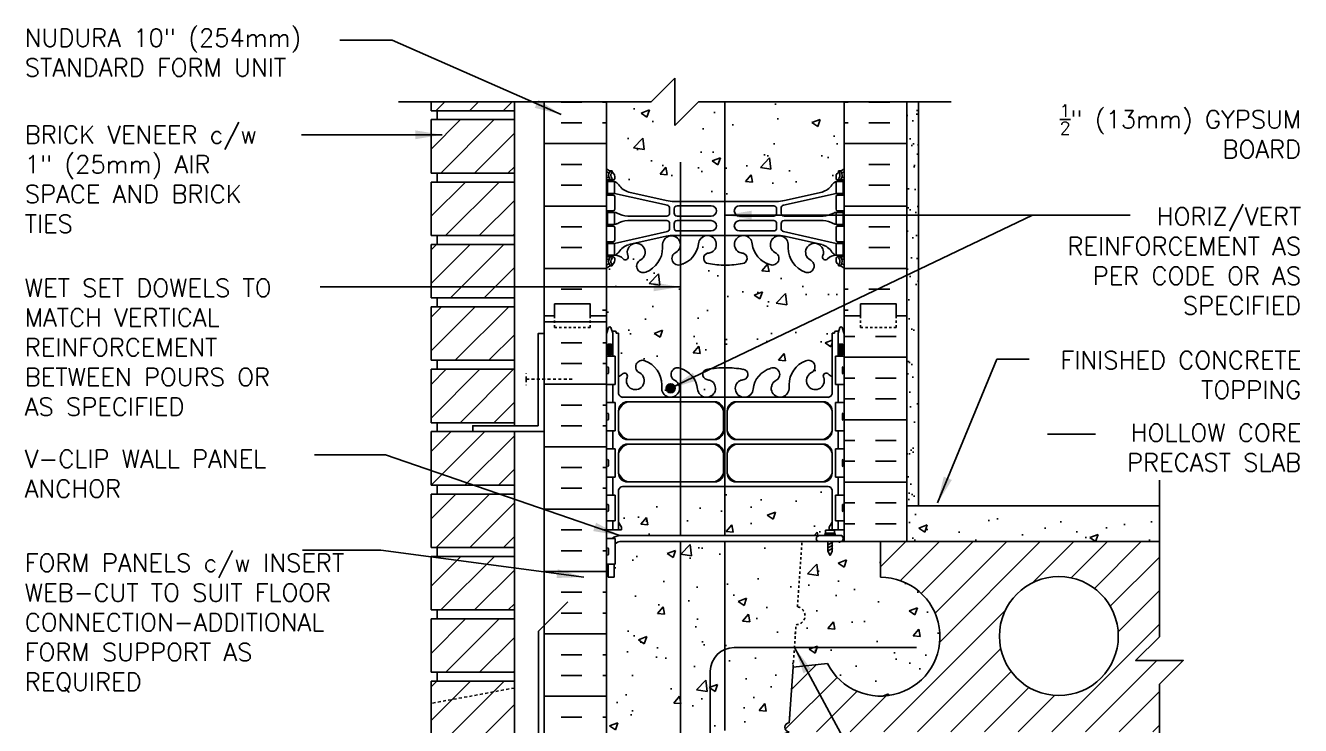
# Model space of a CAD drawing. Header units: inches. Extents: x 209.3 to 262.9, y 34.2 to 104.
# Drawn here: x 209.3 to 262.9, y 74.6 to 104 of the extents above; entities that cross this region are included whole.
import ezdxf

# ---------------------------------------------------------------- set-up
doc = ezdxf.new("R2010")
doc.units = ezdxf.units.IN
doc.header["$LTSCALE"] = 0.5
doc.header["$MEASUREMENT"] = 0
doc.linetypes.add('DASHED2', pattern=[0.375, 0.25, -0.125])
doc.linetypes.add('HIDDEN2', pattern=[0.1875, 0.125, -0.0625])
for name, color, linetype in [('HATCH', 12, 'Continuous'), ('Hidden2', 12, 'HIDDEN2'), ('line25', 2, 'Continuous'), ('LINE3', 3, 'Continuous'), ('LINE50', 5, 'Continuous'), ('LINE9', 9, 'Continuous'), ('TEXT', 4, 'Continuous'), ('Web_Edge', 9, 'Continuous')]:
    doc.layers.add(name, color=color, linetype=linetype)
doc.styles.add('DIM', font='romans.shx', dxfattribs={"width": 0.7})
doc.styles.add('ROMANS', font='romans.shx', dxfattribs={"height": 0.75})
doc.dimstyles.new('ext_12', dxfattribs={"dimscale": 12, "dimtxt": 0.09375, "dimasz": 0.09375, "dimexe": 0.09375, "dimexo": 0.0625, "dimgap": 0.0625, "dimtad": 1, "dimdec": 1, "dimzin": 3, "dimdsep": 46, "dimlunit": 4, "dimtxsty": 'DIM', "dimcen": 0.09, "dimdle": 0.09375, "dimclrt": 4, "dimadec": 0, "dimazin": 0, "dimtfac": 1, "dimtdec": 1, "dimtmove": 2, "dimatfit": 3, "dimfxl": 1, "dimfrac": 2, "dimtolj": 1, "dimtzin": 0, "dimarcsym": 0})
pattern_1 = [(50, (139.582, -72.6004), (3.5863, -0.31376), [0.375, -4.125]), (355, (139.582, -72.6004), (-0.69376, 3.76096), [0.3, -3.3]), (100.4514, (139.8808, -72.6266), (2.892547, 3.4472), [0.3187, -3.50571]), (46.1842, (139.582, -71.6004), (5.33621, -0.8276), [0.5625, -6.1875]), (96.6356, (140.0266, -71.6694), (4.67331, 4.87059), [0.47805, -5.25856]), (351.1842, (139.582, -71.6004), (4.67331, 4.8706), [0.45, -4.95]), (21, (140.082, -71.8504), (2.984535, -2.013094), [0.375, -4.125]), (326, (140.082, -71.8504), (1.21658, 3.62575), [0.3, -3.3]), (71.4514, (140.3306, -72.0182), (4.201113, 1.61265), [0.3187, -3.50571]), (37.5, (139.5819, -72.6004), (0.060799, 1.664469), [0, -3.26, 0, -3.35, 0, -3.3125]), (7.5, (139.582, -72.6004), (1.315348, 1.972059), [0, -1.91, 0, -3.185, 0, -1.2625]), (327.5, (138.4669, -72.6004), (2.669112, -0.112774), [0, -1.25, 0, -3.9, 0, -5.175]), (317.5, (137.967, -72.6004), (2.91593, 0.500525), [0, -1.625, 0, -2.59, 0, -3.675])]

msp = doc.modelspace()

# ---------------------------------------------------------------- hatches: boundary and pattern name
at = {"layer": 'HATCH'}
h = msp.add_hatch(dxfattribs=at)
h.set_pattern_fill('AR-CONC', color=256, scale=0.5)
h.set_pattern_definition([(50, (0, 0), (3.5863, -0.31376), [0.375, -4.125]), (355, (0, 0), (-0.693757, 3.76096), [0.3, -3.3]), (100.4514, (0.299, -0.026), (2.892544, 3.4472), [0.3187, -3.50571]), (46.1842, (0, 1), (5.33621, -0.8276), [0.5625, -6.1875]), (96.6356, (0.4447, 0.931), (4.67331, 4.87059), [0.47805, -5.25857]), (351.1842, (0, 1), (4.67331, 4.87059), [0.45, -4.95]), (21, (0.5, 0.75), (2.984535, -2.013094), [0.375, -4.125]), (326, (0.5, 0.75), (1.216577, 3.62575), [0.3, -3.3]), (71.4514, (0.7487, 0.5822), (4.20111, 1.612656), [0.3187, -3.50571]), (37.5, (0, 0), (0.060799, 1.664469), [0, -3.26, 0, -3.35, 0, -3.3125]), (7.5, (0, 0), (1.315348, 1.972059), [0, -1.91, 0, -3.185, 0, -1.2625]), (327.5, (-1.115, 0), (2.669112, -0.1127744), [0, -1.25, 0, -3.9, 0, -5.175]), (317.5, (-1.615, 0), (2.91593, 0.500525), [0, -1.625, 0, -2.59, 0, -3.675])])
h.paths.add_polyline_path([(243.25, 58.367, 0.108935), (243.097, 58.253, -0.8344), (242.886, 58.379), (242.898, 58.4, 2.155404), (242.359, 58.206, -1), (242.145, 57.695, -0.311223), (241.436, 58.711), (241.437, 58.876, 1.661382), (240.876, 58.523, -1), (240.662, 58.012, -0.30095), (239.926, 58.884, 1.661382), (239.365, 58.532, 0.055617), (239.544, 58.486, -0.843243), (239.51, 58.054, -0.049932), (238.76, 57.989, -0.049932), (238.01, 58.054, -0.843243), (237.976, 58.486, 0.055617), (238.155, 58.532, 1.661382), (237.594, 58.884, -0.30095), (236.858, 58.012, -1), (236.644, 58.523, 1.661382), (236.083, 58.876), (236.084, 58.711, -0.311223), (235.375, 57.695, -1), (235.161, 58.206, 2.155404), (234.623, 58.4), (234.634, 58.379, -0.834375), (234.423, 58.253, 0.108938), (234.27, 58.367), (234.27, 56.529), (234.17, 56.529), (234.17, 56.499, -0.414214), (234.12, 56.449), (233.994, 56.449), (233.945, 56.299, -0.6), (233.845, 56.299), (233.76, 56.56), (233.76, 55.801), (237.827, 55.801), (238.827, 54.801), (238.827, 55.801), (238.827, 56.801), (239.827, 55.801), (243.76, 55.801), (243.76, 56.56), (243.675, 56.299, -0.6), (243.575, 56.299), (243.526, 56.449), (243.4, 56.449, -0.414214), (243.35, 56.499), (243.35, 56.529), (243.25, 56.529)])
h.paths.add_polyline_path([(243.13, 64.688), (243.13, 64.801), (243.13, 64.913), (243.25, 65.113), (243.25, 66.474, 0.268138), (243.089, 66.623), (234.431, 66.623, 0.268156), (234.27, 66.474), (234.27, 65.113), (234.39, 64.913), (234.39, 64.801), (234.39, 64.688), (234.27, 64.488), (234.27, 63.127, 0.268156), (234.431, 62.979), (243.089, 62.979, 0.268138), (243.25, 63.127), (243.25, 64.488)])
h.paths.add_polyline_path([(243.25, 73.072), (243.35, 73.072), (243.35, 73.102, -0.414214), (243.4, 73.152), (243.526, 73.152), (243.575, 73.302, -0.6), (243.675, 73.302), (243.76, 73.041), (243.76, 73.801), (244.448, 73.801), (244.448, 74.301), (241.448, 74.301, -0.205253), (241.312, 74.359, 0.094984), (241.225, 74.275, 0.520567), (240.661, 74.275, 0.520567), (240.228, 74.275, 0.396716), (239.809, 74.362, 0.396716), (239.39, 74.275, 0.520567), (238.957, 74.275, 0.520567), (238.393, 74.275, 0.520567), (237.868, 74.275, 0.520567), (237.435, 74.275, 0.520567), (237.225, 74.275, 0.520567), (236.858, 74.275, 0.520567), (236.176, 74.275, 0.520567), (235.782, 74.262, 0.520567), (235.297, 74.262, 0.520567), (234.733, 74.262, 0.520567), (234.274, 74.262, 0.520567), (233.867, 74.301, 0.324963), (233.76, 74.338), (233.76, 73.801), (233.76, 73.041), (233.845, 73.302, -0.6), (233.945, 73.302), (233.994, 73.152), (234.12, 73.152, -0.414214), (234.17, 73.102), (234.17, 73.072), (234.27, 73.072), (234.27, 71.235, 0.108933), (234.423, 71.348, -0.8344), (234.634, 71.222), (234.623, 71.201, 2.155404), (235.161, 71.395, -1), (235.375, 71.907, -0.311223), (236.084, 70.891), (236.083, 70.726, 1.661382), (236.644, 71.078, -1), (236.858, 71.589, -0.30095), (237.594, 70.717, 1.661382), (238.155, 71.07, 0.055617), (237.976, 71.115, -0.843243), (238.01, 71.548, -0.049932), (238.76, 71.612, -0.049932), (239.51, 71.548, -0.843243), (239.544, 71.115, 0.055617), (239.365, 71.07, 1.661382), (239.926, 70.717, -0.30095), (240.662, 71.589, -1), (240.876, 71.078, 1.661382), (241.437, 70.726), (241.436, 70.891, -0.311223), (242.145, 71.907, -1), (242.359, 71.395, 2.155404), (242.898, 71.201), (242.886, 71.222, -0.834375), (243.097, 71.348, 0.10894), (243.25, 71.235)])
h.paths.add_polyline_path([(241.611, 77.019), (241.736, 78.806, 0.932515), (241.789, 79.553), (241.981, 82.301), (234.327, 82.301, 0.243307), (234.125, 82.193), (234.125, 81.346), (234.084, 81.346), (234.084, 80.801), (233.834, 80.801), (233.834, 81.346), (233.76, 81.346), (233.76, 74.338, -0.324963), (233.867, 74.301, -0.520567), (234.274, 74.262, -0.520567), (234.733, 74.262, -0.520567), (235.297, 74.262, -0.520567), (235.782, 74.262, -0.520567), (236.176, 74.275, -0.520567), (236.858, 74.275, -0.520567), (237.225, 74.275, -0.520567), (237.435, 74.275, -0.520567), (237.868, 74.275, -0.520567), (238.393, 74.275, -0.520567), (238.957, 74.275, -0.520567), (239.39, 74.275, -0.396716), (239.809, 74.362, -0.396716), (240.228, 74.275, -0.520567), (240.661, 74.275, -0.520567), (241.225, 74.275, -0.094984), (241.312, 74.359, -0.659402), (241.448, 74.676)])
h.paths.add_polyline_path([(245.287, 80.801), (245.287, 82.301), (243.257, 82.301), (243.257, 81.903), (243.163, 81.715), (243.069, 81.903), (243.069, 82.301), (241.981, 82.301), (241.789, 79.553, -0.932515), (241.736, 78.806), (241.611, 77.019), (243.057, 77.171, 1.788289)])
h.paths.add_polyline_path([(243.25, 84.474, 0.268138), (243.089, 84.623), (234.431, 84.623, 0.268156), (234.27, 84.474), (234.27, 83.113), (234.39, 82.913), (234.39, 82.801), (233.76, 82.801), (233.76, 82.426), (234, 82.426, -0.180815), (234.326, 82.551), (243.069, 82.551), (243.069, 82.591), (242.976, 82.591, -1), (242.976, 82.653), (242.976, 82.778), (243.351, 82.778), (243.351, 82.653, -1), (243.351, 82.591), (243.257, 82.591), (243.257, 82.551), (243.66, 82.551, -0.386179), (243.661, 82.301), (243.76, 82.301), (243.76, 82.801), (243.13, 82.801), (243.13, 82.913), (243.25, 83.113)])
h.paths.add_polyline_path([(243.76, 91.801), (243.76, 93.801, 0.08841), (243.614, 93.898), (243.524, 93.898), (243.524, 93.94, -0.249069), (243.414, 94.147), (243.414, 94.214, -0.414214), (243.477, 94.277), (243.524, 94.277), (243.524, 94.347), (243.419, 94.347, 0.231736), (243.061, 94.196, -0.8344), (242.85, 94.321), (242.862, 94.343, 2.155404), (242.323, 94.148, -1), (242.109, 93.637, -0.311223), (241.4, 94.653), (241.401, 94.818, 1.661382), (240.84, 94.465, -1), (240.626, 93.954, -0.30095), (239.89, 94.827, 1.661382), (239.329, 94.474, 0.055617), (239.508, 94.428, -0.843243), (239.474, 93.996, -0.047544), (238.76, 93.931, -0.047544), (238.046, 93.996, -0.843243), (238.012, 94.428, 0.055617), (238.191, 94.474, 1.661382), (237.63, 94.827, -0.30095), (236.894, 93.954, -1), (236.68, 94.465, 1.661382), (236.119, 94.818), (236.12, 94.653, -0.311223), (235.411, 93.637, -1), (235.197, 94.148, 2.155404), (234.659, 94.343), (234.67, 94.321, -0.834375), (234.459, 94.196, 0.23174), (234.101, 94.347), (233.996, 94.347), (233.996, 94.277), (234.044, 94.277, -0.414214), (234.106, 94.214), (234.106, 94.147, -0.249069), (233.996, 93.94), (233.996, 93.898), (233.906, 93.898, 0.088416), (233.76, 93.801), (233.76, 91.801), (233.76, 91.041), (233.845, 91.302, -0.6), (233.945, 91.302), (233.994, 91.152), (234.12, 91.152, -0.414214), (234.17, 91.102), (234.17, 91.072), (234.27, 91.072), (234.27, 89.235, 0.108933), (234.423, 89.348, -0.8344), (234.634, 89.222), (234.623, 89.201, 2.155404), (235.161, 89.395, -1), (235.375, 89.907, -0.311223), (236.084, 88.891), (236.083, 88.726, 1.661382), (236.644, 89.078, -1), (236.858, 89.589, -0.30095), (237.594, 88.717, 1.661382), (238.155, 89.07, 0.055617), (237.976, 89.115, -0.843243), (238.01, 89.548, -0.049932), (238.76, 89.612, -0.049932), (239.51, 89.548, -0.843243), (239.544, 89.115, 0.055617), (239.365, 89.07, 1.661382), (239.926, 88.717, -0.30095), (240.662, 89.589, -1), (240.876, 89.078, 1.661382), (241.437, 88.726), (241.436, 88.891, -0.311223), (242.145, 89.907, -1), (242.359, 89.395, 2.155404), (242.898, 89.201), (242.886, 89.222, -0.834375), (243.097, 89.348, 0.10894), (243.25, 89.235), (243.25, 91.072), (243.35, 91.072), (243.35, 91.102, -0.414214), (243.4, 91.152), (243.526, 91.152), (243.575, 91.302, -0.6), (243.675, 91.302), (243.76, 91.041)])
h.paths.add_polyline_path([(243.76, 97.993), (243.76, 100.801), (237.635, 100.801), (236.635, 99.801), (236.635, 100.801), (236.635, 101.801), (235.635, 100.801), (233.76, 100.801), (233.76, 97.993, 0.088416), (233.906, 97.896), (233.996, 97.896), (233.996, 97.854, -0.249069), (234.106, 97.647), (234.106, 97.579, -0.414214), (234.044, 97.517), (233.996, 97.517), (233.996, 97.447), (234.101, 97.447, -0.155529), (234.277, 97.313, 0.180914), (234.694, 97.001), (236.275, 96.649, 0.054974), (236.602, 96.612), (238.76, 96.612), (240.918, 96.612, 0.054974), (241.245, 96.649), (242.826, 97.001, 0.180914), (243.243, 97.313, -0.155529), (243.419, 97.447), (243.524, 97.447), (243.524, 97.517), (243.477, 97.517, -0.414214), (243.414, 97.579), (243.414, 97.647, -0.249069), (243.524, 97.854), (243.524, 97.896), (243.614, 97.896, 0.08841)])
h = msp.add_hatch(dxfattribs=at)
h.set_pattern_fill('ANSI31', color=256, scale=8, style=0)
h.set_pattern_definition([(45, (135.5819, -72.6004), (-0.707107, 0.707107), [])])
h.paths.add_polyline_path([(229.885, 76.426), (226.385, 76.426), (226.385, 74.176), (229.885, 74.176)])
h.paths.add_polyline_path([(229.885, 79.051), (226.385, 79.051), (226.385, 76.801), (229.885, 76.801)])
h.paths.add_polyline_path([(229.885, 81.676), (226.385, 81.676), (226.385, 79.426), (229.885, 79.426)])
h.paths.add_polyline_path([(229.885, 84.301), (226.385, 84.301), (226.385, 82.051), (229.885, 82.051)])
h.paths.add_polyline_path([(229.885, 86.926), (226.385, 86.926), (226.385, 84.676), (229.885, 84.676)])
h.paths.add_polyline_path([(229.885, 89.551), (226.385, 89.551), (226.385, 87.301), (229.885, 87.301)])
h.paths.add_polyline_path([(229.885, 92.176), (226.385, 92.176), (226.385, 89.926), (229.885, 89.926)])
h.paths.add_polyline_path([(229.885, 94.801), (226.385, 94.801), (226.385, 92.551), (229.885, 92.551)])
h.paths.add_polyline_path([(229.885, 97.426), (226.385, 97.426), (226.385, 95.176), (229.885, 95.176)])
h.paths.add_polyline_path([(229.885, 100.051), (226.385, 100.051), (226.385, 97.801), (229.885, 97.801)])
h.paths.add_polyline_path([(229.885, 100.801), (226.385, 100.801), (226.385, 100.426), (229.885, 100.426)])
h = msp.add_hatch(dxfattribs=at)
h.set_pattern_fill('AR-SAND', color=256, scale=0.5, style=0)
h.set_pattern_definition([(37.5, (236.32255, 74.3007), (-0.031497, 0.963412), [0, -0.76, 0, -0.85, 0, -0.8125]), (7.5, (236.3226, 74.3007), (0.88489, 1.411073), [0, -0.41, 0, -0.685, 0, -0.2625]), (327.5, (235.70755, 74.3007), (1.55707, 0.00283), [0, -0.25, 0, -0.9, 0, -1.175]), (317.5, (235.7076, 74.3007), (1.503063, 0.43884), [0, -0.125, 0, -0.59, 0, -0.675])])
h.paths.add_polyline_path([(246.385, 82.301), (246.885, 82.301), (246.885, 100.801), (246.385, 100.801)])
h = msp.add_hatch(dxfattribs=at)
h.set_pattern_fill('INSUL', color=256, scale=7, style=0)
h.set_pattern_definition([(0, (-2692.4015, -323.2088), (0, 2.625), []), (0, (-2692.4015, -322.3338), (0, 2.625), [0.875, -0.875]), (0, (-2692.4015, -321.4588), (0, 2.625), [0.875, -0.875])])
h.paths.add_polyline_path([(231.135, 73.801), (231.573, 73.801), (231.573, 74.301), (233.073, 74.301), (233.073, 73.801), (233.76, 73.801), (233.76, 91.801), (233.073, 91.801), (233.073, 92.301), (231.573, 92.301), (231.573, 91.801), (231.135, 91.801)])
h = msp.add_hatch(dxfattribs=at)
h.set_pattern_fill('INSUL', color=256, scale=7, angle=180, style=0)
h.set_pattern_definition([(7e-15, (253.8226, 74.3007), (3e-16, -2.625), []), (7e-15, (253.8226, 73.4257), (3e-16, -2.625), [0.875, -0.875]), (7e-15, (253.8226, 72.5507), (3e-16, -2.625), [0.875, -0.875])])
h.paths.add_polyline_path([(243.76, 82.301), (246.385, 82.301), (246.385, 91.801), (245.698, 91.801), (245.698, 91.301), (244.198, 91.301), (244.198, 91.801), (243.76, 91.801)])
h = msp.add_hatch(dxfattribs=at)
h.set_pattern_fill('AR-CONC', color=256, scale=0.5, style=0)
h.set_pattern_definition(pattern_1)
h.paths.add_polyline_path([(246.885, 83.301), (246.885, 82.301), (252.309, 82.301), (252.309, 83.301)])
h = msp.add_hatch(dxfattribs=at)
h.set_pattern_fill('AR-CONC', color=256, scale=0.5, style=0)
h.set_pattern_definition(pattern_1)
h.paths.add_polyline_path([(257.015, 82.301), (257.015, 83.301), (252.309, 83.301), (252.309, 82.301)])
h = msp.add_hatch(dxfattribs=at)
h.set_pattern_fill('ANSI31', color=256, scale=8, style=0)
h.paths.add_polyline_path([(257.015, 74.301), (257.015, 76.301), (258.015, 77.301), (257.015, 77.301), (256.015, 77.301), (257.015, 78.301), (257.015, 82.301), (252.309, 82.301), (252.309, 81.169), (252.309, 80.779, -0.471808), (255.287, 78.326, -1), (250.287, 78.326, -0.358873), (252.309, 80.779), (252.309, 81.169), (252.309, 82.301), (245.287, 82.301), (245.287, 80.801, -1.788289), (243.057, 77.171), (241.611, 77.019), (241.448, 74.676, 1), (241.448, 74.301)])
at = {"layer": 'LINE3'}
msp.add_hatch(color=256, dxfattribs=at).paths.add_polyline_path([(236.27, 88.753, 1), (236.645, 88.753, 1)])

# ---------------------------------------------------------------- linework, layer by layer
at = {"layer": 'HATCH'}
for p, q in [((231.848, 100.791), (232.723, 100.791)), ((233.598, 100.791), (233.76, 100.791)), ((243.922, 100.791), (243.76, 100.791)), ((245.672, 100.791), (244.797, 100.791)), ((231.848, 99.916), (232.723, 99.916)), ((233.598, 99.916), (233.76, 99.916)), ((243.922, 99.916), (243.76, 99.916)), ((245.672, 99.916), (244.797, 99.916)), ((231.135, 99.041), (233.76, 99.041)), ((246.385, 99.041), (243.76, 99.041)), ((231.848, 98.166), (232.723, 98.166)), ((245.672, 98.166), (244.797, 98.166)), ((231.848, 97.291), (232.723, 97.291)), ((245.672, 97.291), (244.797, 97.291)), ((231.135, 96.416), (233.76, 96.416)), ((246.385, 96.416), (243.76, 96.416)), ((231.848, 95.541), (232.723, 95.541)), ((245.672, 95.541), (244.797, 95.541)), ((231.848, 94.666), (232.723, 94.666)), ((245.672, 94.666), (244.797, 94.666)), ((231.135, 93.791), (233.76, 93.791)), ((246.385, 93.791), (243.76, 93.791)), ((231.848, 92.916), (232.723, 92.916)), ((243.922, 92.916), (243.76, 92.916)), ((245.672, 92.916), (244.797, 92.916)), ((233.598, 92.041), (233.76, 92.041)), ((243.922, 92.041), (243.76, 92.041))]:
    msp.add_line(p, q, dxfattribs=at)
at = {"layer": 'Hidden2'}
for p, q in [((241.789, 79.553), (241.981, 82.301)), ((241.611, 77.019), (241.736, 78.806))]:
    msp.add_line(p, q, dxfattribs=at)
msp.add_arc((241.736, 79.181), 0.375, 270, 82, dxfattribs=at)
at = {"layer": 'line25'}
for p, q in [((226.385, 100.426), (226.385, 100.801)), ((229.885, 100.426), (226.385, 100.426)), ((226.635, 100.051), (226.635, 100.426)), ((226.635, 100.051), (226.635, 100.426)), ((229.885, 87.176), (229.885, 100.801)), ((233.76, 100.801), (233.76, 91.801)), ((243.76, 91.801), (243.76, 100.801)), ((229.885, 100.051), (226.385, 100.051)), ((226.385, 97.801), (226.385, 100.051)), ((229.885, 97.801), (226.385, 97.801)), ((226.635, 97.426), (226.635, 97.801)), ((226.385, 95.176), (226.385, 97.426)), ((229.885, 97.426), (226.385, 97.426)), ((226.635, 97.426), (226.635, 97.551)), ((229.885, 95.176), (226.385, 95.176)), ((226.635, 94.801), (226.635, 95.176)), ((226.635, 94.801), (226.635, 95.176)), ((226.385, 92.551), (226.385, 94.801)), ((229.885, 94.801), (226.385, 94.801)), ((229.885, 92.551), (226.385, 92.551)), ((226.635, 92.176), (226.635, 92.551)), ((226.635, 92.176), (226.635, 92.301)), ((226.385, 89.926), (226.385, 92.176)), ((229.885, 92.176), (226.385, 92.176)), ((233.76, 91.801), (233.76, 73.801)), ((243.76, 82.301), (243.76, 91.801)), ((233.76, 90.106), (234.125, 90.106)), ((234.125, 88.906), (234.125, 90.106)), ((243.76, 90.106), (243.395, 90.106)), ((243.395, 88.906), (243.395, 90.106)), ((229.885, 89.926), (226.385, 89.926)), ((226.635, 89.551), (226.635, 89.926)), ((226.385, 87.301), (226.385, 89.551)), ((229.885, 89.551), (226.385, 89.551)), ((233.76, 88.906), (234.125, 88.906)), ((243.76, 88.906), (243.395, 88.906)), ((233.76, 88.156), (234.125, 88.156)), ((234.125, 86.956), (234.125, 88.156)), ((243.76, 88.156), (243.395, 88.156)), ((243.395, 86.956), (243.395, 88.156)), ((229.885, 87.301), (226.385, 87.301)), ((226.385, 84.676), (226.385, 86.926)), ((229.885, 86.926), (226.385, 86.926)), ((226.635, 86.926), (226.635, 87.301)), ((229.885, 73.801), (229.885, 86.926)), ((233.76, 86.956), (234.125, 86.956)), ((243.76, 86.956), (243.395, 86.956)), ((233.76, 86.206), (234.125, 86.206)), ((234.125, 85.006), (234.125, 86.206)), ((243.76, 86.206), (243.395, 86.206)), ((243.395, 85.006), (243.395, 86.206)), ((233.76, 85.006), (234.125, 85.006)), ((243.76, 85.006), (243.395, 85.006)), ((229.885, 84.676), (226.385, 84.676)), ((226.385, 82.051), (226.385, 84.301)), ((229.885, 84.301), (226.385, 84.301)), ((226.635, 84.301), (226.635, 84.676)), ((233.76, 84.256), (234.125, 84.256)), ((234.125, 84.256), (234.125, 83.176)), ((243.76, 84.256), (243.395, 84.256)), ((243.395, 84.256), (243.395, 83.176)), ((233.76, 83.176), (234.125, 83.176)), ((243.76, 83.176), (243.395, 83.176)), ((229.885, 82.051), (226.385, 82.051)), ((226.635, 81.676), (226.635, 82.051)), ((233.76, 82.426), (234.125, 82.426)), ((234.125, 81.346), (234.125, 82.426)), ((241.981, 82.301), (257.015, 82.301)), ((243.76, 82.301), (257.015, 82.301)), ((245.287, 80.801), (245.287, 82.301)), ((226.385, 79.426), (226.385, 81.676)), ((229.885, 81.676), (226.385, 81.676)), ((233.76, 81.346), (234.125, 81.346)), ((229.885, 79.426), (226.385, 79.426)), ((226.635, 79.051), (226.635, 79.426)), ((226.385, 76.801), (226.385, 79.051)), ((229.885, 79.051), (226.385, 79.051)), ((229.885, 76.801), (226.385, 76.801)), ((226.635, 76.426), (226.635, 76.801)), ((241.448, 74.676), (241.611, 77.019)), ((241.611, 77.019), (243.057, 77.171)), ((229.885, 76.426), (226.385, 76.426)), ((226.385, 74.176), (226.385, 76.426))]:
    msp.add_line(p, q, dxfattribs=at)
msp.add_circle((252.787, 78.326), 2.5, dxfattribs=at)
for centre, radius, start, end in [((245.287, 78.301), 2.5, 206.8546, 90), ((241.448, 74.488), 0.188, 90, 270)]:
    msp.add_arc(centre, radius, start, end, dxfattribs=at)
at = {"layer": 'LINE3'}
for p, q in [((238.743, 100.801), (238.743, 82.551)), ((236.868, 98.267), (236.868, 82.551)), ((236.868, 82.301), (236.868, 55.799)), ((238.743, 82.301), (238.743, 74.359)), ((239.127, 77.843), (246.801, 77.843)), ((238.127, 67.843), (238.127, 76.843))]:
    msp.add_line(p, q, dxfattribs=at)
msp.add_circle((236.457, 88.753), 0.188, dxfattribs=at)
msp.add_arc((239.127, 76.843), 1, 90, 180, dxfattribs=at)
at = {"layer": 'LINE50'}
for p, q in [((231.135, 91.801), (231.135, 100.801)), ((246.385, 91.801), (246.385, 100.801)), ((231.135, 73.801), (231.135, 91.801)), ((246.385, 82.301), (246.385, 91.801))]:
    msp.add_line(p, q, dxfattribs=at)
for points in [[(233.76, 91.801), (233.073, 91.801), (233.073, 92.301), (231.573, 92.301), (231.573, 91.801), (231.135, 91.801)], [(231.135, 91.801), (231.573, 91.801), (231.573, 92.301), (233.073, 92.301), (233.073, 91.801), (233.76, 91.801)], [(243.76, 91.801), (244.448, 91.801), (244.448, 92.301), (245.948, 92.301), (245.948, 91.801), (246.385, 91.801)], [(246.385, 91.801), (245.948, 91.801), (245.948, 92.301), (244.448, 92.301), (244.448, 91.801), (243.76, 91.801)]]:
    msp.add_lwpolyline(points, dxfattribs=at)
at = {"layer": 'LINE9'}
for p, q in [((236.635, 101.801), (235.635, 100.801)), ((236.635, 100.801), (236.635, 101.801)), ((225.016, 100.801), (235.635, 100.801)), ((236.635, 99.801), (237.635, 100.801)), ((236.635, 100.801), (236.635, 99.801)), ((248.254, 100.801), (237.635, 100.801)), ((246.885, 83.801), (246.885, 100.801)), ((233.76, 89.396), (233.76, 89.616)), ((233.76, 89.561), (233.76, 89.561)), ((233.8, 89.656), (233.8, 89.656)), ((233.84, 89.396), (233.84, 89.616)), ((243.68, 89.396), (243.68, 89.616)), ((243.72, 89.656), (243.72, 89.656)), ((243.76, 89.396), (243.76, 89.616)), ((243.76, 89.561), (243.76, 89.561)), ((233.76, 89.451), (233.76, 89.451)), ((233.8, 89.356), (233.8, 89.356)), ((243.72, 89.356), (243.72, 89.356)), ((243.76, 89.451), (243.76, 89.451)), ((233.76, 87.446), (233.76, 87.666)), ((233.76, 87.611), (233.76, 87.611)), ((233.76, 87.501), (233.76, 87.501)), ((233.8, 87.706), (233.8, 87.706)), ((233.84, 87.446), (233.84, 87.666)), ((243.68, 87.446), (243.68, 87.666)), ((243.72, 87.706), (243.72, 87.706)), ((243.76, 87.446), (243.76, 87.666)), ((243.76, 87.611), (243.76, 87.611)), ((243.76, 87.501), (243.76, 87.501)), ((233.8, 87.406), (233.8, 87.406)), ((243.72, 87.406), (243.72, 87.406)), ((233.76, 85.496), (233.76, 85.716)), ((233.76, 85.661), (233.76, 85.661)), ((233.76, 85.551), (233.76, 85.551)), ((233.8, 85.756), (233.8, 85.756)), ((233.8, 85.456), (233.8, 85.456)), ((233.84, 85.496), (233.84, 85.716)), ((243.68, 85.496), (243.68, 85.716)), ((243.72, 85.756), (243.72, 85.756)), ((243.72, 85.456), (243.72, 85.456)), ((243.76, 85.496), (243.76, 85.716)), ((243.76, 85.661), (243.76, 85.661)), ((243.76, 85.551), (243.76, 85.551)), ((233.76, 83.826), (233.76, 83.606)), ((233.76, 83.771), (233.76, 83.771)), ((233.76, 83.661), (233.76, 83.661)), ((233.8, 83.866), (233.8, 83.866)), ((233.84, 83.826), (233.84, 83.606)), ((243.68, 83.826), (243.68, 83.606)), ((243.72, 83.866), (243.72, 83.866)), ((243.76, 83.826), (243.76, 83.606)), ((243.76, 83.771), (243.76, 83.771)), ((243.76, 83.661), (243.76, 83.661)), ((246.385, 83.801), (257.015, 83.801)), ((233.8, 83.566), (233.8, 83.566)), ((243.72, 83.566), (243.72, 83.566)), ((242.976, 82.778), (242.976, 82.653)), ((242.976, 82.778), (243.351, 82.778)), ((242.976, 82.653), (243.351, 82.653)), ((242.976, 82.591), (243.351, 82.591)), ((242.976, 82.591), (243.351, 82.591)), ((243.069, 82.551), (243.069, 82.591)), ((243.257, 82.551), (243.257, 82.591)), ((243.351, 82.778), (243.351, 82.653)), ((243.66, 82.551), (234.326, 82.551)), ((243.661, 82.301), (234.327, 82.301)), ((243.055, 82.286), (243.081, 82.301)), ((243.055, 82.153), (243.274, 82.279)), ((243.055, 82.028), (243.274, 82.154)), ((243.069, 81.903), (243.069, 82.301)), ((243.257, 81.903), (243.257, 82.301)), ((233.76, 81.776), (233.76, 81.996)), ((233.76, 81.941), (233.76, 81.941)), ((233.76, 81.831), (233.76, 81.831)), ((233.8, 82.036), (233.8, 82.036)), ((233.8, 81.736), (233.8, 81.736)), ((233.84, 81.776), (233.84, 81.996)), ((243.055, 81.895), (243.274, 82.021)), ((243.163, 81.715), (243.069, 81.903)), ((243.163, 81.715), (243.257, 81.903)), ((233.834, 81.346), (233.834, 80.801)), ((234.084, 80.801), (234.084, 81.346)), ((234.084, 80.801), (233.834, 80.801)), ((230.901, 78.528), (232.135, 79.762)), ((230.901, 74.005), (230.901, 78.528))]:
    msp.add_line(p, q, dxfattribs=at)
at = {"layer": 'LINE9', "linetype": 'DASHED2'}
for p, q in [((230.385, 89.127), (230.385, 89.377)), ((230.385, 89.127), (230.385, 88.877)), ((230.385, 89.127), (232.385, 89.127)), ((229.885, 76.141), (226.385, 75.494))]:
    msp.add_line(p, q, dxfattribs=at)
at = {"layer": 'LINE9', "linetype": 'DASHED2', "ltscale": 0.15}
for points in [[(233.073, 91.801), (233.073, 91.801), (233.073, 91.301), (231.573, 91.301), (231.573, 91.801), (231.573, 91.801)], [(245.948, 91.801), (245.948, 91.801), (245.948, 91.301), (244.448, 91.301), (244.448, 91.801), (244.448, 91.801)]]:
    msp.add_lwpolyline(points, dxfattribs=at)
at = {"layer": 'LINE9', "color": 9}
msp.add_lwpolyline([(231.135, 91.051), (230.885, 91.051), (230.885, 87.176), (228.135, 87.176), (228.135, 86.926), (231.135, 86.926)], close=True, dxfattribs=at)
at = {"layer": 'LINE9'}
msp.add_lwpolyline([(257.015, 84.887), (257.015, 78.301), (256.015, 77.301), (257.015, 77.301), (258.015, 77.301), (257.015, 76.301), (257.015, 72.676)], dxfattribs=at)
for centre, radius, start, end in [((233.8, 89.616), 0.04, 90, 180), ((233.8, 89.616), 0.04, 360, 90), ((243.72, 89.616), 0.04, 90, 180), ((243.72, 89.616), 0.04, 0, 90), ((233.8, 89.396), 0.04, 180, 270), ((233.8, 89.396), 0.04, 270, 0), ((243.72, 89.396), 0.04, 180, 270), ((243.72, 89.396), 0.04, 270, 0), ((233.8, 87.666), 0.04, 90, 180), ((233.8, 87.446), 0.04, 180, 270), ((233.8, 87.666), 0.04, 360, 90), ((233.8, 87.446), 0.04, 270, 0), ((243.72, 87.666), 0.04, 90, 180), ((243.72, 87.446), 0.04, 180, 270), ((243.72, 87.666), 0.04, 0, 90), ((243.72, 87.446), 0.04, 270, 0), ((233.8, 85.716), 0.04, 90, 180), ((233.8, 85.496), 0.04, 180, 270), ((233.8, 85.716), 0.04, 360, 90), ((233.8, 85.496), 0.04, 270, 0), ((243.72, 85.716), 0.04, 90, 180), ((243.72, 85.496), 0.04, 180, 270), ((243.72, 85.716), 0.04, 0, 90), ((243.72, 85.496), 0.04, 270, 0), ((233.8, 83.826), 0.04, 90, 180), ((233.8, 83.826), 0.04, 0, 90), ((243.72, 83.826), 0.04, 90, 180), ((243.72, 83.826), 0.04, 360, 90), ((233.8, 83.606), 0.04, 180, 270), ((233.8, 83.606), 0.04, 270, 0), ((243.72, 83.606), 0.04, 180, 270), ((243.72, 83.606), 0.04, 270, 0), ((242.976, 82.622), 0.0312, 90, 270), ((243.351, 82.622), 0.0312, 270, 90), ((234.33, 82.052), 0.499, 89.3543, 131.4529), ((234.33, 82.052), 0.249, 89.3543, 145.3447), ((242.707, 82.426), 0.125, 89.3947, 270.6053), ((243.523, 82.425), 0.186, 318.1805, 42.6425), ((233.8, 81.996), 0.04, 90, 180), ((233.8, 81.776), 0.04, 180, 270), ((233.8, 81.996), 0.04, 360, 90), ((233.8, 81.776), 0.04, 270, 0)]:
    msp.add_arc(centre, radius, start, end, dxfattribs=at)
at = {"layer": 'TEXT'}
msp.add_line((254.327, 86.813), (252.309, 86.813), dxfattribs=at)
for points in [[(246.515, 100.163, 0, 0.36, 0), (247.595, 100.163, 0, 0, 0), (251.061, 100.163, 0, 0, 0)], [(252.309, 80.089, 0, 0.36, 0), (252.309, 81.169, 0, 0, 0), (252.309, 86.813, 0, 0, 0)]]:
    msp.add_lwpolyline(points, format="xyseb", dxfattribs=at)
at = {"layer": 'Web_Edge'}
for p, q in [((233.76, 97.617), (233.838, 97.617)), ((233.906, 97.896), (233.996, 97.896)), ((233.996, 97.896), (233.996, 97.854)), ((234.106, 97.647), (234.106, 97.579)), ((243.414, 97.647), (243.414, 97.579)), ((243.614, 97.896), (243.524, 97.896)), ((243.524, 97.896), (243.524, 97.854)), ((243.76, 97.617), (243.682, 97.617)), ((233.76, 97.517), (234.044, 97.517)), ((233.906, 97.517), (233.906, 97.447)), ((233.996, 97.517), (233.996, 97.447)), ((243.76, 97.517), (243.477, 97.517)), ((243.524, 97.517), (243.524, 97.447)), ((243.614, 97.517), (243.614, 97.447)), ((233.76, 96.877), (234.044, 96.877)), ((233.906, 96.947), (233.906, 96.877)), ((233.996, 96.947), (233.996, 96.877)), ((236.319, 96.45), (234.101, 96.947)), ((234.106, 96.814), (234.106, 96.279)), ((236.275, 96.649), (234.694, 97.001)), ((236.602, 96.612), (238.76, 96.612)), ((240.918, 96.612), (238.76, 96.612)), ((241.201, 96.45), (243.419, 96.947)), ((241.245, 96.649), (242.826, 97.001)), ((243.414, 96.814), (243.414, 96.279)), ((243.76, 96.877), (243.477, 96.877)), ((243.524, 96.947), (243.524, 96.877)), ((243.614, 96.947), (243.614, 96.877)), ((233.76, 96.217), (234.044, 96.217)), ((233.906, 96.217), (233.906, 96.147)), ((233.996, 96.217), (233.996, 96.147)), ((236.416, 96.116), (236.416, 96.328)), ((236.604, 96.117), (236.604, 96.301)), ((236.729, 96.426), (238.168, 96.426)), ((236.729, 95.992), (238.168, 95.992)), ((240.791, 96.426), (239.352, 96.426)), ((240.791, 95.992), (239.352, 95.992)), ((240.916, 96.117), (240.916, 96.301)), ((241.104, 96.116), (241.104, 96.328)), ((243.76, 96.217), (243.477, 96.217)), ((243.524, 96.217), (243.524, 96.147)), ((243.614, 96.217), (243.614, 96.147)), ((233.76, 95.577), (234.044, 95.577)), ((233.906, 95.577), (233.906, 95.647)), ((233.996, 95.577), (233.996, 95.647)), ((234.106, 94.979), (234.106, 95.514)), ((236.291, 95.991), (234.654, 95.991)), ((236.291, 95.803), (234.654, 95.803)), ((236.416, 95.678), (236.416, 95.465)), ((236.604, 95.677), (236.604, 95.493)), ((236.729, 95.802), (238.168, 95.802)), ((240.791, 95.802), (239.352, 95.802)), ((240.916, 95.677), (240.916, 95.493)), ((241.104, 95.678), (241.104, 95.465)), ((241.229, 95.991), (242.866, 95.991)), ((241.229, 95.803), (242.866, 95.803)), ((243.414, 94.979), (243.414, 95.514)), ((243.76, 95.577), (243.477, 95.577)), ((243.524, 95.577), (243.524, 95.647)), ((243.614, 95.577), (243.614, 95.647)), ((236.319, 95.343), (234.101, 94.847)), ((236.275, 95.145), (234.694, 94.792)), ((236.602, 95.181), (238.76, 95.181)), ((236.729, 95.368), (238.168, 95.368)), ((240.918, 95.181), (238.76, 95.181)), ((240.791, 95.368), (239.352, 95.368)), ((241.201, 95.343), (243.419, 94.847)), ((241.245, 95.145), (242.826, 94.792)), ((233.76, 94.917), (234.044, 94.917)), ((233.906, 94.847), (233.906, 94.917)), ((233.996, 94.847), (233.996, 94.917)), ((236.12, 94.653), (236.119, 94.818)), ((241.4, 94.653), (241.401, 94.818)), ((243.76, 94.917), (243.477, 94.917)), ((243.524, 94.847), (243.524, 94.917)), ((243.614, 94.847), (243.614, 94.917)), ((233.76, 94.277), (234.044, 94.277)), ((233.76, 94.177), (233.838, 94.177)), ((233.906, 94.277), (233.906, 94.347)), ((233.906, 93.898), (233.996, 93.898)), ((233.996, 94.277), (233.996, 94.347)), ((233.996, 93.898), (233.996, 93.94)), ((234.106, 94.147), (234.106, 94.214)), ((234.659, 94.343), (234.67, 94.321)), ((242.862, 94.343), (242.85, 94.321)), ((243.414, 94.147), (243.414, 94.214)), ((243.76, 94.277), (243.477, 94.277)), ((243.524, 94.277), (243.524, 94.347)), ((243.524, 93.898), (243.524, 93.94)), ((243.614, 93.898), (243.524, 93.898)), ((243.614, 94.277), (243.614, 94.347)), ((243.76, 94.177), (243.682, 94.177)), ((233.76, 91.041), (233.845, 91.302)), ((234.02, 91.072), (233.945, 91.302)), ((243.5, 91.072), (243.575, 91.302)), ((243.76, 91.041), (243.675, 91.302)), ((233.994, 91.152), (234.12, 91.152)), ((234.02, 91.072), (234.02, 90.106)), ((234.17, 91.102), (234.17, 91.102)), ((234.17, 91.102), (234.17, 91.072)), ((234.17, 91.072), (234.27, 91.072)), ((234.27, 88.518), (234.27, 91.072)), ((243.35, 91.072), (243.25, 91.072)), ((243.25, 88.518), (243.25, 91.072)), ((243.35, 91.102), (243.35, 91.102)), ((243.35, 91.102), (243.35, 91.072)), ((243.526, 91.152), (243.4, 91.152)), ((243.5, 91.072), (243.5, 90.106)), ((234.623, 89.201), (234.634, 89.222)), ((242.898, 89.201), (242.886, 89.222)), ((236.084, 88.891), (236.083, 88.726)), ((241.436, 88.891), (241.437, 88.726)), ((243.089, 88.37), (234.431, 88.37)), ((238.309, 88.182), (234.645, 88.182)), ((242.875, 88.182), (239.211, 88.182)), ((234.27, 87.807), (234.27, 86.967)), ((238.684, 87.807), (238.684, 86.967)), ((238.836, 87.808), (238.836, 86.967)), ((243.25, 87.807), (243.25, 86.967)), ((234.645, 86.592), (238.309, 86.592)), ((234.645, 86.401), (238.309, 86.401)), ((242.875, 86.592), (239.211, 86.592)), ((242.875, 86.401), (239.211, 86.401)), ((234.27, 85.185), (234.27, 86.026)), ((238.684, 85.185), (238.684, 86.026)), ((238.836, 85.184), (238.836, 86.025)), ((243.25, 85.185), (243.25, 86.026)), ((238.309, 84.81), (234.645, 84.81)), ((242.875, 84.81), (239.211, 84.81)), ((234.27, 84.474), (234.27, 82.801)), ((243.089, 84.623), (234.431, 84.623)), ((243.25, 84.474), (243.25, 82.801)), ((234.39, 82.801), (233.76, 82.801)), ((234.39, 82.801), (233.76, 82.801)), ((234.39, 82.913), (234.27, 83.113)), ((234.39, 82.913), (234.27, 83.113)), ((234.39, 82.801), (234.39, 82.913)), ((234.39, 82.801), (234.39, 82.913)), ((243.13, 82.913), (243.25, 83.113)), ((243.13, 82.913), (243.25, 83.113)), ((243.13, 82.801), (243.13, 82.913)), ((243.13, 82.801), (243.13, 82.913)), ((243.13, 82.801), (243.76, 82.801))]:
    msp.add_line(p, q, dxfattribs=at)
for points in [[(233.801, 96.947), (234.101, 96.947), (234.101, 97.447), (233.801, 97.447)], [(243.719, 96.947), (243.419, 96.947), (243.419, 97.447), (243.719, 97.447)], [(233.801, 94.847), (234.101, 94.847), (234.101, 94.347), (233.801, 94.347)], [(243.719, 94.847), (243.419, 94.847), (243.419, 94.347), (243.719, 94.347)], [(233.97, 90.162), (233.82, 90.162), (233.82, 90.602), (233.97, 90.602)], [(233.93, 90.222), (233.86, 90.222), (233.86, 90.602), (233.93, 90.602)], [(243.55, 90.162), (243.7, 90.162), (243.7, 90.602), (243.55, 90.602)], [(243.59, 90.222), (243.66, 90.222), (243.66, 90.602), (243.59, 90.602)]]:
    msp.add_lwpolyline(points, close=True, dxfattribs=at)
for points in [[(234.101, 95.897), (234.101, 96.147), (233.801, 96.147), (233.801, 95.897)], [(243.419, 95.897), (243.419, 96.147), (243.719, 96.147), (243.719, 95.897)], [(234.101, 95.897), (234.101, 95.647), (233.801, 95.647), (233.801, 95.897)], [(243.419, 95.897), (243.419, 95.647), (243.719, 95.647), (243.719, 95.897)], [(234.02, 90.106), (234.02, 90.922)], [(243.5, 90.106), (243.5, 90.922)], [(233.76, 89.672), (233.76, 82.801)], [(243.76, 89.672), (243.76, 82.801)], [(234.02, 88.156), (234.02, 88.906)], [(243.5, 88.156), (243.5, 88.906)], [(234.02, 86.206), (234.02, 86.956)], [(243.5, 86.206), (243.5, 86.956)], [(234.02, 84.256), (234.02, 85.006)], [(243.5, 84.256), (243.5, 85.006)], [(234.02, 82.801), (234.02, 83.176)], [(243.5, 82.801), (243.5, 83.176)]]:
    msp.add_lwpolyline(points, dxfattribs=at)
for centre, radius, start, end in [((234.106, 98.354), 0.5, 226.2109, 250.5288), ((234.106, 98.354), 0.6, 234.7832, 245.0748), ((233.838, 97.636), 0.0196, 269.4032, 15.4901), ((234.1, 97.701), 0.25, 140.1145, 222.4609), ((233.844, 97.791), 0.021, 343.464, 63.9957), ((233.942, 97.832), 0.045, 321.448, 139.1879), ((233.856, 97.647), 0.25, 0, 70.5288), ((234.1, 97.701), 0.16, 140.0001, 222.4609), ((243.664, 97.647), 0.25, 109.4712, 180), ((243.578, 97.832), 0.045, 40.8121, 218.552), ((243.42, 97.701), 0.16, 317.5391, 39.9999), ((243.414, 98.354), 0.5, 289.4712, 313.7878), ((243.42, 97.701), 0.25, 317.5391, 39.8855), ((243.676, 97.791), 0.021, 116.0043, 196.536), ((243.682, 97.636), 0.0196, 164.5099, 270.5968), ((243.414, 98.354), 0.6, 294.9252, 305.2158), ((233.949, 97.563), 0.045, 222.4609, 42.4609), ((234.044, 97.579), 0.0625, 270, 0), ((233.979, 97.104), 0.364, 34.9775, 70.3387), ((234.902, 97.715), 0.743, 212.7919, 253.8107), ((242.618, 97.715), 0.743, 286.1893, 327.2081), ((243.541, 97.104), 0.364, 109.6613, 145.0225), ((243.477, 97.579), 0.0625, 180, 270), ((243.572, 97.563), 0.045, 137.5391, 317.5391), ((234.044, 96.814), 0.0625, 0, 90), ((236.602, 98.112), 1.5, 257.4135, 270), ((240.918, 98.112), 1.5, 270, 282.5865), ((243.477, 96.814), 0.0625, 90, 180), ((234.044, 96.279), 0.0625, 270, 0), ((234.097, 95.928), 0.219, 60.4937, 88.92), ((234.743, 97.158), 1.17, 242.6365, 265.6505), ((236.291, 96.116), 0.125, 270, 0), ((236.291, 96.328), 0.125, 0, 77.3767), ((236.729, 96.301), 0.125, 90, 180), ((236.729, 96.117), 0.125, 180, 270), ((238.168, 96.209), 0.217, 270, 90), ((239.352, 96.209), 0.217, 90, 270), ((240.791, 96.301), 0.125, 0, 90), ((240.791, 96.117), 0.125, 270, 360), ((241.229, 96.328), 0.125, 102.6233, 180), ((241.229, 96.116), 0.125, 180, 270), ((242.778, 97.158), 1.17, 274.3495, 297.3635), ((243.423, 95.928), 0.219, 91.08, 119.5063), ((243.477, 96.279), 0.0625, 180, 270), ((234.044, 95.514), 0.0625, 0, 90), ((234.097, 95.866), 0.219, 271.08, 299.5063), ((234.743, 94.636), 1.17, 94.3495, 117.3635), ((236.291, 95.678), 0.125, 0, 90), ((236.291, 95.465), 0.125, 282.6233, 0), ((236.729, 95.677), 0.125, 90, 180), ((236.729, 95.493), 0.125, 180, 270), ((238.168, 95.585), 0.217, 270, 90), ((239.352, 95.585), 0.217, 90, 270), ((240.791, 95.677), 0.125, 0, 90), ((240.791, 95.493), 0.125, 270, 0), ((241.229, 95.678), 0.125, 90, 180), ((241.229, 95.465), 0.125, 180, 257.3767), ((242.778, 94.636), 1.17, 62.6365, 85.6505), ((243.423, 95.866), 0.219, 240.4937, 268.92), ((243.477, 95.514), 0.0625, 90, 180), ((234.044, 94.979), 0.0625, 270, 0), ((236.493, 94.79), 0.375, 299.9315, 175.7552), ((236.602, 93.681), 1.5, 90, 102.5865), ((238.004, 94.799), 0.375, 299.9315, 175.7552), ((239.516, 94.799), 0.375, 4.2448, 240.0685), ((241.027, 94.79), 0.375, 4.2448, 240.0685), ((240.918, 93.681), 1.5, 77.4135, 90), ((243.477, 94.979), 0.0625, 180, 270), ((233.979, 94.689), 0.364, 289.6613, 325.0225), ((234.902, 94.078), 0.743, 106.1893, 147.2081), ((235.01, 94.473), 0.375, 299.9315, 200.3757), ((235.028, 94.66), 1.092, 290.5175, 359.6668), ((236.787, 94.21), 0.277, 112.68, 292.68), ((236.603, 94.947), 1.034, 286.3365, 353.3331), ((238.066, 94.215), 0.22, 104.2604, 264.8165), ((237.897, 95.255), 0.834, 277.8937, 290.6271), ((239.623, 95.255), 0.834, 249.3729, 262.1063), ((239.454, 94.215), 0.22, 275.1835, 75.7396), ((240.917, 94.947), 1.034, 186.6669, 253.6635), ((240.733, 94.21), 0.277, 247.32, 67.32), ((242.492, 94.66), 1.092, 180.3332, 249.4825), ((242.51, 94.473), 0.375, 339.6243, 240.0685), ((242.618, 94.078), 0.743, 32.7919, 73.8107), ((243.541, 94.689), 0.364, 214.9775, 250.3387), ((234.106, 93.44), 0.6, 114.9252, 125.2168), ((234.106, 93.44), 0.5, 109.4712, 133.7891), ((233.838, 94.157), 0.0196, 344.5099, 90.5968), ((234.1, 94.092), 0.25, 137.5391, 219.8855), ((233.844, 94.003), 0.021, 296.0043, 16.536), ((233.942, 93.961), 0.045, 220.8121, 38.552), ((233.949, 94.231), 0.045, 317.5391, 137.5391), ((233.856, 94.147), 0.25, 289.4712, 360), ((234.1, 94.092), 0.16, 137.5391, 219.9999), ((234.044, 94.214), 0.0625, 360, 90), ((234.126, 93.906), 0.441, 41.0127, 93.2024), ((234.553, 94.278), 0.125, 221.0127, 20.3757), ((235.304, 93.893), 0.277, 112.68, 292.68), ((238.743, 97.709), 3.777, 259.3725, 270.2606), ((238.777, 97.709), 3.777, 269.7394, 280.6275), ((242.216, 93.893), 0.277, 247.32, 67.32), ((242.967, 94.278), 0.125, 159.6243, 318.9873), ((243.394, 93.906), 0.441, 86.7976, 138.9873), ((243.477, 94.214), 0.0625, 90, 180), ((243.664, 94.147), 0.25, 180, 250.5288), ((243.572, 94.231), 0.045, 42.4609, 222.4609), ((243.578, 93.961), 0.045, 141.448, 319.1879), ((243.42, 94.092), 0.16, 320.0001, 42.4609), ((243.414, 93.44), 0.5, 46.2122, 70.5288), ((243.42, 94.092), 0.25, 320.1145, 42.4609), ((243.676, 94.003), 0.021, 163.464, 243.9957), ((243.682, 94.157), 0.0196, 89.4032, 195.4901), ((243.414, 93.44), 0.6, 54.7832, 65.0748), ((233.895, 91.275), 0.0567, 28.0725, 151.9275), ((243.625, 91.275), 0.0567, 28.0725, 151.9275), ((234.12, 91.102), 0.05, 0, 90), ((243.4, 91.102), 0.05, 90, 180), ((235.268, 89.651), 0.277, 67.32, 247.32), ((234.992, 88.884), 1.092, 0.3332, 69.4825), ((236.751, 89.334), 0.277, 67.32, 247.32), ((236.567, 88.597), 1.034, 6.6669, 73.6635), ((238.707, 85.835), 3.777, 89.1934, 100.6275), ((238.813, 85.835), 3.777, 79.3725, 90.8066), ((240.953, 88.597), 1.034, 106.3365, 173.3331), ((240.769, 89.334), 0.277, 292.68, 112.68), ((242.528, 88.884), 1.092, 110.5175, 179.6668), ((242.252, 89.651), 0.277, 292.68, 112.68), ((234.09, 89.638), 0.441, 294.1187, 318.9873), ((234.517, 89.266), 0.125, 339.6243, 138.9873), ((234.974, 89.07), 0.375, 159.6243, 60.0685), ((236.457, 88.753), 0.375, 184.2448, 60.0685), ((237.968, 88.745), 0.375, 184.2448, 60.0685), ((238.03, 89.329), 0.22, 95.1835, 255.7396), ((237.861, 88.289), 0.834, 69.3729, 82.1063), ((239.552, 88.745), 0.375, 119.9315, 355.7552), ((239.659, 88.289), 0.834, 97.8937, 110.6271), ((239.49, 89.329), 0.22, 284.2604, 84.8165), ((241.063, 88.753), 0.375, 119.9315, 355.7552), ((242.546, 89.07), 0.375, 119.9315, 20.3757), ((243.003, 89.266), 0.125, 41.0127, 200.3757), ((243.43, 89.638), 0.441, 221.0127, 245.8818), ((234.479, 88.583), 0.219, 197.3882, 257.4322), ((243.041, 88.583), 0.219, 282.5678, 342.6083), ((234.852, 87.601), 0.617, 109.5682, 160.4318), ((234.645, 87.807), 0.375, 90, 180), ((238.102, 87.601), 0.617, 19.5682, 70.4318), ((238.309, 87.807), 0.375, 360, 90), ((239.418, 87.601), 0.617, 109.5682, 160.4318), ((239.211, 87.807), 0.375, 90, 180), ((242.668, 87.601), 0.617, 19.5682, 70.4318), ((242.875, 87.807), 0.375, 360, 90), ((234.852, 87.173), 0.617, 199.5682, 250.4318), ((234.645, 86.967), 0.375, 180, 270), ((238.102, 87.173), 0.617, 289.5682, 340.4318), ((238.309, 86.967), 0.375, 270, 0), ((239.418, 87.173), 0.617, 199.5682, 250.4318), ((239.211, 86.967), 0.375, 180, 270), ((242.668, 87.173), 0.617, 289.5682, 340.4318), ((242.875, 86.967), 0.375, 270, 0), ((234.852, 85.819), 0.617, 109.5682, 160.4318), ((234.645, 86.026), 0.375, 90, 180), ((238.102, 85.819), 0.617, 19.5682, 70.4318), ((238.309, 86.026), 0.375, 360, 90), ((239.418, 85.819), 0.617, 109.5682, 160.4318), ((239.211, 86.026), 0.375, 90, 180), ((242.668, 85.819), 0.617, 19.5682, 70.4318), ((242.875, 86.026), 0.375, 360, 90), ((234.852, 85.392), 0.617, 199.5682, 250.4318), ((234.645, 85.185), 0.375, 180, 270), ((238.102, 85.392), 0.617, 289.5682, 340.4318), ((238.309, 85.185), 0.375, 270, 0), ((239.418, 85.392), 0.617, 199.5682, 250.4318), ((239.211, 85.185), 0.375, 180, 270), ((242.668, 85.392), 0.617, 289.5682, 340.4318), ((242.875, 85.185), 0.375, 270, 0), ((234.479, 84.409), 0.219, 102.5678, 162.612), ((243.041, 84.409), 0.219, 17.3917, 77.4322)]:
    msp.add_arc(centre, radius, start, end, dxfattribs=at)
for points in [[(236.604, 96.122), (236.604, 96.296)], [(240.916, 96.122), (240.916, 96.296)], [(236.604, 95.672), (236.604, 95.498)], [(240.916, 95.672), (240.916, 95.498)]]:
    msp.add_open_spline(points, degree=1, dxfattribs=at)

# ---------------------------------------------------------------- texts
at = {"layer": 'TEXT', "char_height": 0.75, "style": 'ROMANS'}
for s, insert, width, attachment_point in [('NUDURA 10" (254mm) STANDARD FORM UNIT', (209.291, 102.869), 14.89123, 4), ('\\A1;{\\H0.7x;\\S1/2;}" (13mm) GYPSUM BOARD', (262.982, 99.562), 12.02995, 6), ('BRICK VENEER c/w 1" (25mm) AIR SPACE AND BRICK TIES', (209.291, 97.546), 12.02995, 4), ('\\A1;HORIZ/VERT REINFORCEMENT AS PER CODE OR AS SPECIFIED', (262.982, 94.105), 12.02995, 6), ('WET SET DOWELS TO MATCH VERTICAL REINFORCEMENT BETWEEN POURS OR AS SPECIFIED', (209.291, 90.476), 12.02995, 4), ('\\A1;FINISHED CONCRETE TOPPING', (262.982, 89.31), 12.02995, 6), ('\\A1;HOLLOW CORE PRECAST SLAB', (262.982, 86.255), 12.02995, 6), ('V-CLIP WALL PANEL ANCHOR', (209.291, 85.154), 12.02995, 4), ('FORM PANELS c/w INSERT WEB-CUT TO SUIT FLOOR CONNECTION-ADDITIONAL FORM SUPPORT AS REQUIRED', (209.291, 78.868), 15.18202, 4)]:
    msp.add_mtext(s, dxfattribs=dict(at, insert=insert, width=width, attachment_point=attachment_point))

# ---------------------------------------------------------------- leaders
at = {"layer": 'TEXT'}
for points, override in [([(231.848, 100.264), (224.738, 103.397), (222.546, 103.397)], {"dimtad": 0}), ([(226.849, 99.414), (220.938, 99.414)], {"dimgap": 0.0625, "dimtad": 0}), ([(236.868, 93.016), (224.469, 93.016), (221.711, 93.016)], {"dimgap": 0.0625, "dimtad": 0}), ([(247.686, 83.925), (250.182, 89.97), (251.536, 89.97)], {"dimgap": 0.0625, "dimtad": 0}), ([(234.326, 82.551), (224.469, 85.957), (221.481, 85.957)], {"dimgap": 0.0625, "dimtad": 0}), ([(232.801, 80.805), (224.266, 81.938), (220.98, 81.938)], {"dimgap": 0.0625, "dimtad": 0})]:
    msp.add_leader(points, dimstyle='ext_12', override=override, dxfattribs=at)
for points in [[(236.457, 88.753), (251.675, 96.035), (255.781, 96.035)], [(238.743, 96.035), (251.675, 96.035), (255.781, 96.035)], [(241.671, 77.839), (247.984, 66.161), (251.597, 66.161)]]:
    msp.add_leader(points, dimstyle='ext_12', dxfattribs=at)

doc.saveas('drawing.dxf')
